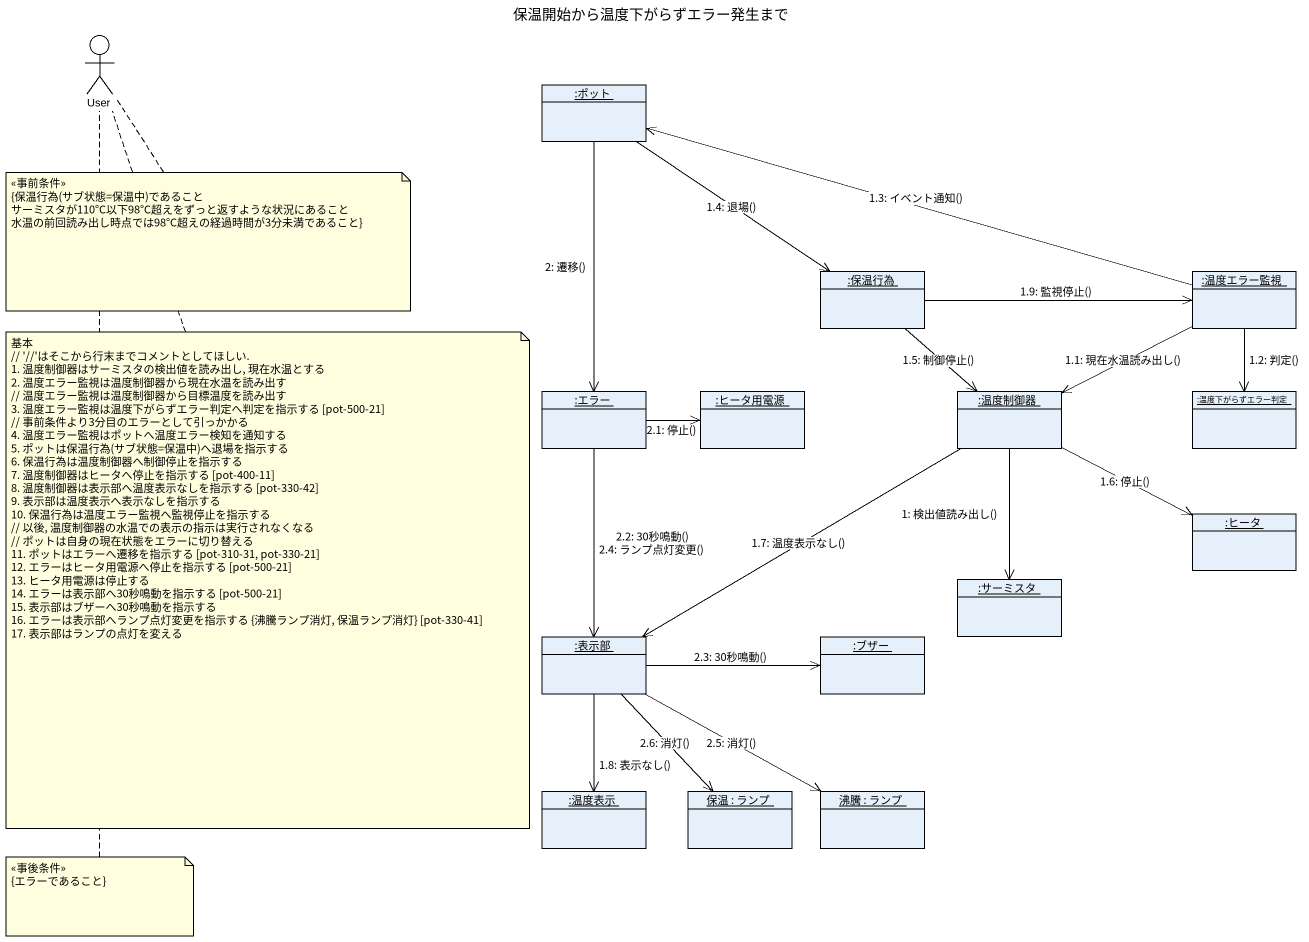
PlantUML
@startuml
title 保温開始から温度下がらずエラー発生まで
allowmixing
hide circle
hide empty members
actor User
object ":ポット" as ポット
object ":保温行為" as 保温行為
object ":温度エラー監視" as 温度エラー監視
object ":エラー" as エラー
object ":ヒータ用電源" as ヒータ用電源
object ":温度制御器" as 温度制御器
object ":温度下がらずエラー判定" as 温度下がらずエラー判定
object ":ヒータ" as ヒータ
object ":サーミスタ" as サーミスタ
object ":表示部" as 表示部
object ":ブザー" as ブザー
object ":温度表示" as 温度表示
object "保温 : ランプ" as 保温
object "沸騰 : ランプ" as 沸騰
温度制御器 --> サーミスタ : 1: 検出値読み出し()
温度エラー監視 -left-> 温度制御器 : 1.1: 現在水温読み出し()
温度エラー監視 --> 温度下がらずエラー判定 : 1.2: 判定()
温度エラー監視 -left-> ポット : 1.3: イベント通知()
ポット --> 保温行為 : 1.4: 退場()
保温行為 --> 温度制御器 : 1.5: 制御停止()
温度制御器 -right-> ヒータ : 1.6: 停止()
温度制御器 -left-> 表示部 : 1.7: 温度表示なし()
表示部 --> 温度表示 : 1.8: 表示なし()
保温行為 -right-> 温度エラー監視 : 1.9: 監視停止()
ポット --> エラー : 2: 遷移()
エラー -right-> ヒータ用電源 : 2.1: 停止()
エラー --> 表示部 : 2.2: 30秒鳴動()\n2.4: ランプ点灯変更()
表示部 -right-> ブザー : 2.3: 30秒鳴動()
表示部 -right-> 沸騰 : 2.5: 消灯()
表示部 --> 保温 : 2.6: 消灯()
note bottom of User
  <<事前条件>>
  {保温行為(サブ状態=保温中)であること
  サーミスタが110°C以下98°C超えをずっと返すような状況にあること
  水温の前回読み出し時点では98°C超えの経過時間が3分未満であること}
end note
note bottom of User
  基本
  ~// '~//'はそこから行末までコメントとしてほしい.
  1. 温度制御器はサーミスタの検出値を読み出し, 現在水温とする
  2. 温度エラー監視は温度制御器から現在水温を読み出す
  // 温度エラー監視は温度制御器から目標温度を読み出す
  3. 温度エラー監視は温度下がらずエラー判定へ判定を指示する [pot-500-21]
  // 事前条件より3分目のエラーとして引っかかる
  4. 温度エラー監視はポットへ温度エラー検知を通知する
  5. ポットは保温行為(サブ状態=保温中)へ退場を指示する
  6. 保温行為は温度制御器へ制御停止を指示する
  7. 温度制御器はヒータへ停止を指示する [pot-400-11]
  8. 温度制御器は表示部へ温度表示なしを指示する [pot-330-42]
  9. 表示部は温度表示へ表示なしを指示する
  10. 保温行為は温度エラー監視へ監視停止を指示する
  // 以後, 温度制御器の水温での表示の指示は実行されなくなる
  // ポットは自身の現在状態をエラーに切り替える
  11. ポットはエラーへ遷移を指示する [pot-310-31, pot-330-21]
  12. エラーはヒータ用電源へ停止を指示する [pot-500-21]
  13. ヒータ用電源は停止する
  14. エラーは表示部へ30秒鳴動を指示する [pot-500-21]
  15. 表示部はブザーへ30秒鳴動を指示する
  16. エラーは表示部へランプ点灯変更を指示する {沸騰ランプ消灯, 保温ランプ消灯} [pot-330-41]
  17. 表示部はランプの点灯を変える
end note
note bottom of User
  <<事後条件>>
  {エラーであること}
end note
@enduml
